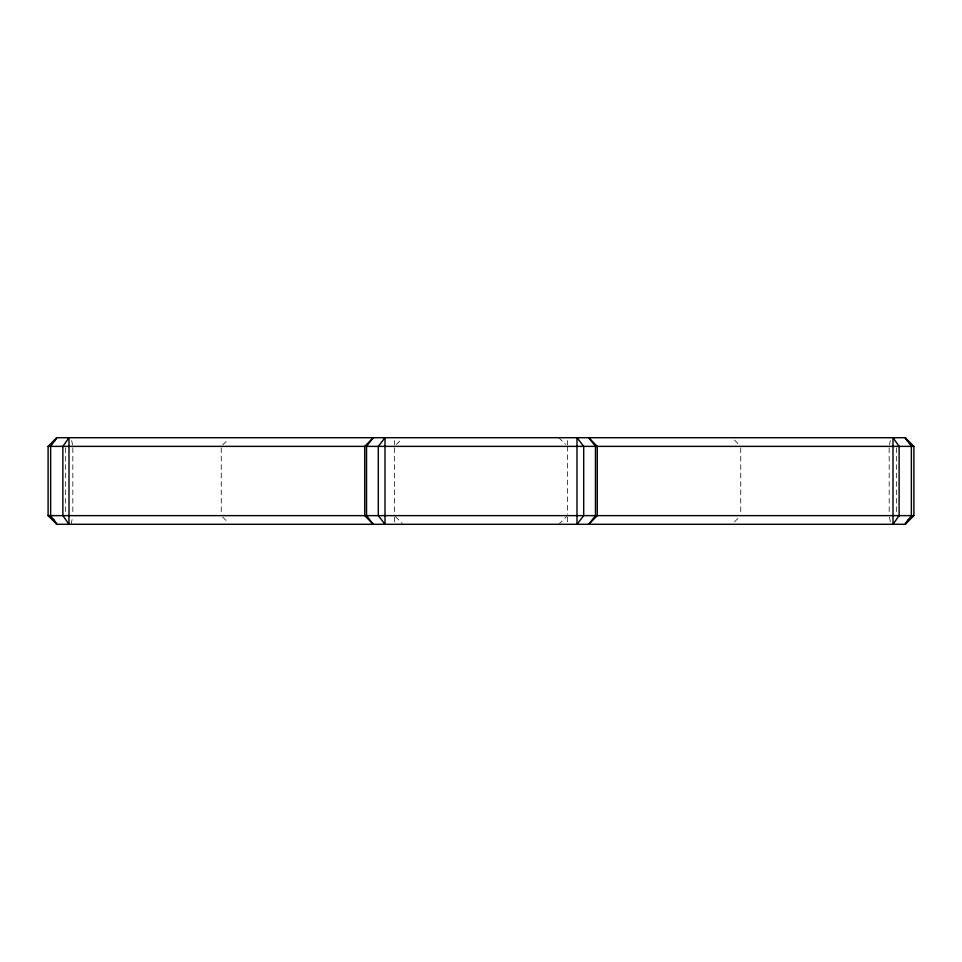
<?xml version="1.0" encoding="UTF-8"?>
<svg xmlns="http://www.w3.org/2000/svg" width="962" height="962" viewBox="0 0 962 962"><rect width="100%" height="100%" fill="white"/><g stroke="black" fill="none" stroke-linecap="round" stroke-linejoin="round"><path stroke-width="0.72" stroke-dasharray="4.81 3.61" d="M71.128 524.29L72.547 517.075M889.453 444.925L890.307 440.596M222.703 444.925L227.513 440.115M734.487 521.885L739.297 517.075M396.38 444.444L401.286 439.634M558.754 524.29L566.594 516.594M558.754 437.71L565.62 444.444M395.406 516.594L402.272 523.328M734.487 440.115L739.297 444.925M222.703 517.075L227.513 521.885M889.453 517.075L890.872 524.29M71.693 440.596L72.547 444.925M896.356 447.847L896.356 514.153M889.165 447.847L889.177 514.153M740.74 447.847L740.74 514.153M567.58 440.596L567.58 444.925M567.58 446.368L567.58 514.153M567.58 517.075L567.58 522.847M394.42 440.596L394.42 444.925M394.42 447.847L394.42 515.632M394.42 517.075L394.42 522.847M221.26 447.847L221.26 514.153M72.835 447.847L72.823 514.153M65.644 447.847L65.644 514.153"/><path stroke-width="1.44" d="M54.401 441.426L56.758 437.71L905.242 437.71L913.9 446.368L913.9 515.632L905.242 524.29L56.758 524.29L48.1 515.632L48.1 446.368L56.758 437.71L50.637 446.368L50.637 515.632L56.758 524.29L53.619 519.348M908.381 519.348L905.242 524.29L911.363 515.632L911.363 446.368L905.242 437.71L907.599 441.426M48.1 446.368L913.9 446.368M48.1 515.632L913.9 515.632M68.999 437.71L62.879 446.368L62.879 515.632L68.999 524.29L68.999 437.71M899.121 515.632L893.001 524.29L893.001 437.71L899.121 446.368L899.121 515.632M373.22 437.71L366.534 446.368L366.534 515.632L373.22 524.29L364.73 515.632L364.73 446.368L373.22 437.71M385.004 437.71L378.306 446.368L378.306 515.632L385.004 524.29L385.004 437.71M583.693 515.632L576.996 524.29L576.996 437.71L583.693 446.368L583.693 515.632M595.466 515.632L588.78 524.29L597.27 515.632L597.27 446.368L588.78 437.71L595.466 446.368L595.466 515.632"/></g></svg>
